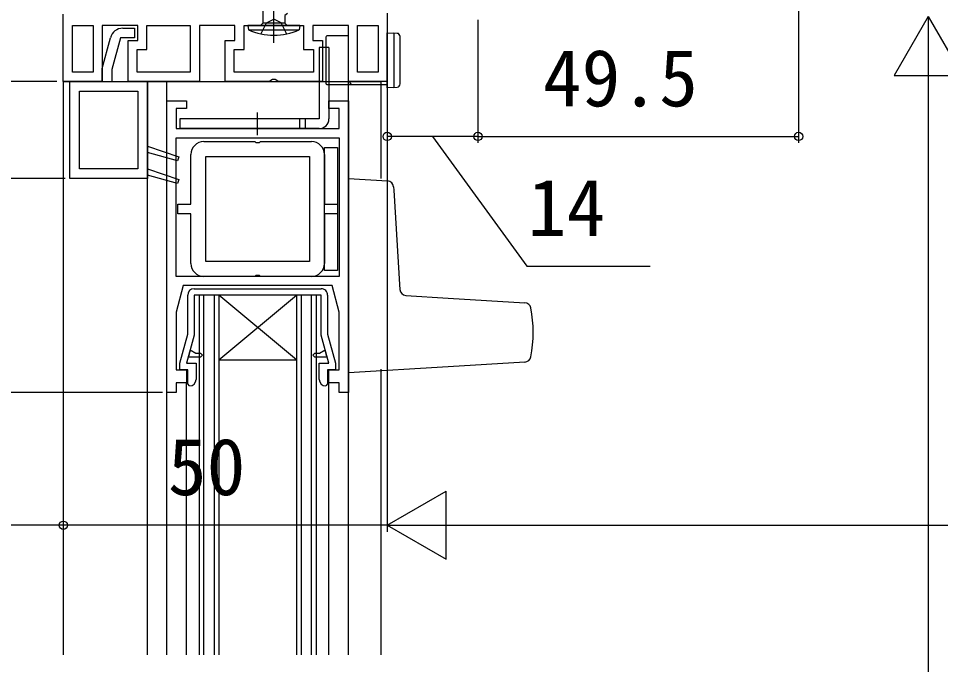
# Model space of a CAD drawing. Units: millimetres, scale not verified. Extents: x -525 to 525, y -782 to 777.
# Drawn here: x 178.1 to 320.4, y -477.5 to -377.8 of the extents above; entities that cross this region are included whole.
import ezdxf
from ezdxf.enums import TextEntityAlignment as Align

# ---------------------------------------------------------------- set-up
doc = ezdxf.new("R2010")
doc.units = ezdxf.units.MM
doc.header["$LTSCALE"] = 4
for name, color, linetype in [('0-2_YKK_11', 7, 'Continuous'), ('0-3_YKK_12', 2, 'Continuous'), ('0-4_YKK_13', 4, 'Continuous'), ('0-6_YKK_D', 6, 'Continuous')]:
    doc.layers.add(name, color=color, linetype=linetype)
doc.styles.add('ＭＳ ゴシック', font='')
doc.styles.get('ＭＳ ゴシック').set_extended_font_data('MS Gothic')

msp = doc.modelspace()

# ---------------------------------------------------------------- linework, layer by layer
at = {"layer": '0-2_YKK_11'}
msp.add_line((205.201, -419.502), (224.801, -419.502), dxfattribs=at)
for points in [[(235.001, -377.114), (235.001, -387.501), (229.001, -387.501), (229.001, -383.083), (229.001, -378.901), (223.501, -378.901), (223.501, -381.201), (225.001, -381.201), (225.001, -387.501), (218.16, -387.501), (217.976, -387.381), (217.701, -387.201), (217.301, -387.201), (217.026, -387.381), (216.843, -387.501), (210.001, -387.501), (210.001, -384.132), (210.001, -381.201), (211.501, -381.201), (211.501, -378.901), (206.001, -378.901), (206.001, -387.501), (195.001, -387.501), (195.001, -383.697), (195.001, -381.201), (196.501, -381.201), (196.501, -378.901), (191.001, -378.901), (191.001, -382.561), (191.001, -387.501), (185.001, -387.501), (185.001, -377.114)], [(194.197, -379.301), (196.001, -379.301), (196.001, -380.801), (193.814, -380.801), (192.501, -385.699), (192.501, -387.501), (198.001, -387.501), (198.001, -402.501), (186.001, -402.501)], [(186.001, -402.501), (186.001, -387.501), (188.845, -387.501), (191.001, -387.501), (191.001, -385.501), (192.265, -380.784)], [(206.701, -396.801), (214.543, -396.801), (214.727, -396.921), (215.276, -396.921), (215.46, -396.801), (223.301, -396.801)], [(204.701, -415.601), (204.701, -407.951), (202.701, -407.951), (202.701, -406.451), (204.701, -406.451), (204.701, -398.801)], [(225.301, -398.801), (225.301, -406.451), (227.301, -406.451), (227.301, -407.951), (225.301, -407.951), (225.301, -415.601)], [(223.301, -417.601), (215.46, -417.601), (215.276, -417.481), (214.727, -417.481), (214.543, -417.601), (206.701, -417.601)], [(204.501, -434.502), (204.201, -434.202), (204.201, -432.002), (203.001, -432.002), (203.001, -431.002), (204.201, -426.523), (204.201, -420.502)], [(224.501, -433.502), (224.501, -431.002), (225.966, -431.002), (224.801, -426.655), (224.801, -420.502), (205.201, -420.502), (205.201, -426.655), (204.037, -431.002), (205.501, -431.002), (205.501, -433.502)], [(225.801, -420.502), (225.801, -426.523), (227.001, -431.002), (227.001, -432.002), (225.801, -432.002), (225.801, -434.202), (225.501, -434.502)]]:
    msp.add_lwpolyline(points, dxfattribs=at)
for points in [[(186.401, -386.101), (186.401, -378.901), (189.601, -378.901), (189.601, -382.585), (189.601, -386.101)], [(204.601, -386.101), (196.401, -386.101), (196.401, -383.735), (196.401, -382.601), (197.901, -382.601), (197.901, -378.901), (204.601, -378.901)], [(223.601, -386.101), (211.401, -386.101), (211.401, -384.219), (211.401, -382.601), (212.901, -382.601), (212.901, -378.901), (222.101, -378.901), (222.101, -382.601), (223.601, -382.601)], [(233.601, -378.901), (233.601, -386.101), (230.401, -386.101), (230.401, -383.038), (230.401, -378.901)], [(196.501, -389.001), (196.501, -401.001), (187.501, -401.001), (187.501, -389.001), (188.899, -389.001)], [(229.001, -390.501), (229.001, -435.501), (227.601, -435.501), (227.601, -434.001), (226.001, -434.001), (226.001, -432.001), (227.601, -432.001), (227.601, -423.107), (226.501, -419.001), (203.501, -419.001), (202.401, -423.107), (202.401, -432.001), (204.001, -432.001), (204.001, -434.001), (202.402, -434.001), (202.401, -435.501), (201.001, -435.501), (201.001, -390.501), (204.001, -390.501), (204.001, -391.701), (202.402, -391.701), (202.401, -394.801), (218.761, -394.801), (227.601, -394.801), (227.601, -391.701), (226.001, -391.701), (226.001, -390.501)], [(227.601, -417.601), (202.401, -417.601), (202.401, -396.201), (218.88, -396.201), (227.601, -396.201)], [(198.001, -397.501), (202.81, -399.17), (202.634, -399.743), (198.001, -398.501)], [(207.001, -415.301), (207.001, -399.101), (223.001, -399.101), (223.001, -415.301)], [(198.001, -401.001), (202.81, -402.67), (202.634, -403.243), (198.001, -402.001)], [(204.305, -430.002), (206.251, -430.002), (206.501, -429.739), (206.251, -429.502), (205.439, -429.502), (204.573, -429.002)], [(223.751, -430.002), (225.698, -430.002), (225.43, -429.002), (224.564, -429.502), (223.751, -429.502), (223.502, -429.757)]]:
    msp.add_lwpolyline(points, close=True, dxfattribs=at)
for centre, radius, start, end in [((194.197, -381.301), 2, 90, 164.99988), ((206.701, -398.801), 2, 90.00001, 179.99999), ((223.301, -398.801), 2, 0.00001, 89.99999), ((206.701, -415.601), 2, 180.00001, 269.99999), ((223.301, -415.601), 2, 270.00001, 359.99999), ((205.201, -420.502), 1, 90.00001, 180), ((224.801, -420.502), 1, 0.00001, 90.00091), ((204.501, -433.502), 1, 269.99956, 359.99782), ((225.501, -433.502), 1, 180.00001, 270)]:
    msp.add_arc(centre, radius, start, end, dxfattribs=at)
at = {"layer": '0-3_YKK_12'}
for p, q in [((185.001, -387.501), (185.001, -476.001)), ((185.001, -387.501), (234.001, -387.501)), ((198.001, -476.001), (198.001, -387.501)), ((201.001, -476.001), (201.001, -387.501)), ((229.001, -476.001), (229.001, -387.501)), ((234.001, -387.501), (234.001, -402.507)), ((205.993, -420.502), (205.993, -476.001)), ((224.01, -420.502), (205.993, -420.502)), ((206.693, -476.001), (206.693, -420.502)), ((208.293, -420.502), (208.293, -476.001)), ((208.993, -420.502), (208.993, -476.001)), ((208.993, -430.502), (221.01, -420.502)), ((221.01, -420.502), (221.01, -476.001)), ((221.71, -420.502), (221.71, -476.001)), ((223.31, -476.001), (223.31, -420.502)), ((224.01, -420.502), (224.01, -476.001)), ((234.001, -431.896), (234.001, -476.001)), ((204.001, -476.001), (204.001, -434.001)), ((226.001, -476.001), (226.001, -434.001))]:
    msp.add_line(p, q, dxfattribs=at)
msp.add_lwpolyline([(208.993, -430.502), (221.01, -430.502), (208.993, -420.502)], dxfattribs=at)
at = {"layer": '0-4_YKK_13'}
for p, q in [((217.501, -381.557), (217.501, -352.865)), ((215.826, -376.697), (215.826, -378.501)), ((215.426, -378.901), (215.826, -378.501)), ((215.501, -380.213), (216.356, -378.498)), ((216.356, -378.498), (217.501, -377.889)), ((221.501, -378.901), (213.501, -378.901)), ((213.501, -378.901), (213.58, -379.554)), ((213.58, -379.554), (221.423, -379.554)), ((221.501, -378.901), (221.423, -379.554)), ((235.002, -388.501), (235.002, -380.001)), ((235.002, -380.001), (236.002, -380.063)), ((225.502, -380.701), (225.502, -387.801)), ((229.002, -380.501), (225.702, -380.501)), ((236.002, -380.562), (236.002, -387.941)), ((237.002, -387.909), (237.002, -380.594)), ((224.5, -382.301), (224.5, -393.301)), ((226, -382.301), (224.5, -382.301)), ((226, -382.301), (226, -393.301)), ((225.702, -388.001), (229.502, -388.001)), ((229.302, -387.801), (229.302, -387.501)), ((229.502, -388.001), (235.002, -388.001)), ((236.002, -388.44), (235.002, -388.501)), ((236.002, -387.941), (236.002, -388.44)), ((236.002, -388.44), (236.533, -388.408)), ((215.001, -395.801), (215.001, -392.301)), ((224.5, -393.301), (203, -393.301)), ((203, -393.301), (203, -394.801)), ((221.441, -393.301), (221.441, -394.801)), ((222.358, -393.301), (222.358, -394.801)), ((224.5, -394.801), (203, -394.801)), ((229.001, -402.492), (235.043, -402.861)), ((229.001, -403.989), (229.001, -402.492)), ((229.001, -403.989), (229.001, -430.995)), ((235.98, -403.798), (236.011, -404.299)), ((236.011, -404.299), (236.952, -419.685)), ((237.884, -420.546), (244.404, -420.945)), ((244.404, -420.945), (256.242, -421.669)), ((256.242, -430.826), (244.404, -431.55))]:
    msp.add_line(p, q, dxfattribs=at)
for points in [[(219.601, -377.051), (219.176, -377.357), (219.176, -378.501)], [(219.576, -378.901), (219.176, -378.501), (215.826, -378.501)], [(219.501, -380.213), (218.646, -378.498), (217.501, -377.889)], [(236.533, -380.095), (236.002, -380.063), (236.002, -380.562)], [(244.404, -431.55), (229.001, -432.492), (229.001, -430.995)]]:
    msp.add_lwpolyline(points, dxfattribs=at)
msp.add_lwpolyline([(225.301, -416.701), (225.301, -397.701), (227.301, -397.701), (227.301, -416.701)], close=True, dxfattribs=at)
for centre, radius, start, end in [((217.501, -370.901), 9.5, 245.61796, 294.38204), ((225.702, -380.701), 0.2, 90, 180), ((236.502, -380.594), 0.5, 0, 86.5), ((225.702, -387.801), 0.2, 180, 270), ((229.502, -387.801), 0.2, 180, 270), ((236.502, -387.909), 0.5, 273.5, 0), ((224.5, -393.301), 1.5, 270, 0), ((234.982, -403.86), 1, 3.5, 86.5), ((237.946, -419.548), 1, 183.5, 266.5), ((256.181, -422.667), 1, 10.86198, 86.50014), ((238.493, -426.23), 19.039, 348.52625, 11.37613), ((256.181, -429.828), 1, 273.49986, 349.13802)]:
    msp.add_arc(centre, radius, start, end, dxfattribs=at)
at = {"layer": '0-6_YKK_D'}
for p, q in [((298.5, -343.301), (298.5, -397.001)), ((235.001, -377.002), (235.001, -457.001)), ((235.001, -377.002), (235.001, -397.001)), ((249.001, -378.001), (249.001, -397.001)), ((249.001, -378.001), (249.001, -397.001)), ((318.5, -377.501), (313.25, -386.595)), ((318.5, -377.501), (323.75, -386.595)), ((318.5, -377.501), (318.5, -395.688)), ((313.25, -386.595), (323.75, -386.595)), ((184.001, -387.501), (134.001, -387.501)), ((184.001, -387.501), (134.001, -387.501)), ((318.5, -388.001), (318.5, -667)), ((235.001, -392.001), (235.001, -457.001)), ((249.001, -396.001), (235.001, -396.001)), ((249.001, -396.001), (298.5, -396.001)), ((185.301, -402.501), (134.001, -402.501)), ((185.301, -402.501), (134.001, -402.501)), ((200.301, -435.501), (134.001, -435.501)), ((235.001, -456.001), (244.095, -450.751)), ((244.095, -461.251), (244.095, -450.751)), ((185.001, -456.001), (155.001, -456.001)), ((235.001, -456.001), (185.001, -456.001)), ((235.001, -456.001), (244.095, -461.251)), ((235.001, -456.001), (253.188, -456.001)), ((245.501, -456.001), (484.5, -456.001))]:
    msp.add_line(p, q, dxfattribs=at)
msp.add_lwpolyline([(242.001, -396.001), (256.537, -416.001), (275.605, -416.001)], dxfattribs=at)
for centre in [(235.001, -396.001), (249.001, -396.001), (249.001, -396.001), (298.5, -396.001), (185.001, -456.001), (185.001, -456.001)]:
    msp.add_circle(centre, 0.637, dxfattribs=at)

# ---------------------------------------------------------------- texts
at = {"layer": '0-6_YKK_D', "style": 'ＭＳ ゴシック'}
for s, p in [('49.5', (259.023, -394.001)), ('14', (256.696, -414.001)), ('50', (201.138, -454.001))]:
    msp.add_text(s, height=8.798, dxfattribs=at).set_placement(p, align=Align.BOTTOM_LEFT)

doc.saveas('drawing.dxf')
